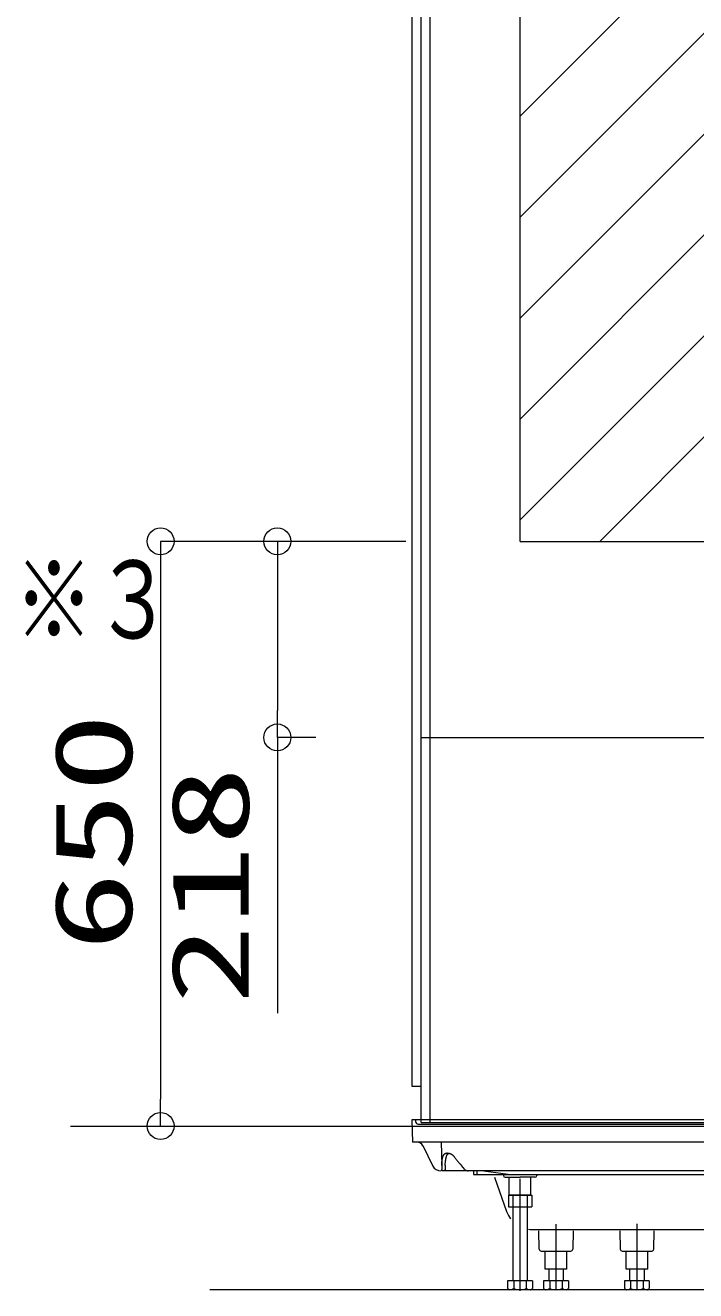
# Model space of a CAD drawing. Units: millimetres on the paper. Extents: x -305 to 305, y -152 to 152.
# Drawn here: x -226.11 to -211.19, y -48.35 to -20.21 of the extents above; entities that cross this region are included whole.
import ezdxf
from ezdxf.enums import TextEntityAlignment as Align

# ---------------------------------------------------------------- set-up
doc = ezdxf.new("R2010")
doc.units = ezdxf.units.MM
doc.linetypes.add('LONG_CHAIN', pattern=[21, 18, -1, 1, -1])
doc.linetypes.add('LONG_DOUBLE_CHAIN', pattern=[21.8, 18, -1, 0.6, -0.6, 0.6, -1])
doc.layers.add('0-0_0', color=7, linetype='Continuous', lineweight=9)
doc.layers.add('0-1_VIEW0002', color=7, linetype='Continuous', lineweight=9)
doc.styles.add('ＭＳ ゴシック', font='')
doc.styles.get('ＭＳ ゴシック').set_extended_font_data('MS Gothic')

# ---------------------------------------------------------------- blocks, each defined once
blk = doc.blocks.new('_ORIGIN')
at = {"layer": '0-0_0'}
blk.add_line((0, 0), (-1, 0), dxfattribs=at)
blk.add_circle((0, 0), 0.5, dxfattribs=at)

msp = doc.modelspace()

# ---------------------------------------------------------------- linework, layer by layer
at = {"layer": '0-0_0'}
for p, q in [((-215.1, -28.966), (-194.82, -8.686)), ((-215.1, -26.721), (-197.065, -8.686)), ((-215.1, -24.476), (-199.31, -8.686)), ((-215.1, -22.231), (-201.555, -8.686)), ((-215.1, -31.211), (-193.1, -9.211)), ((-213.329, -31.686), (-193.1, -11.456))]:
    msp.add_line(p, q, dxfattribs=at)
at = {"layer": '0-1_VIEW0002'}
for p, q in [((-217.5, -43.806), (-217.5, -4.686)), ((-217.3, -44.606), (-217.3, -4.886)), ((-217.1, -36.566), (-217.1, -4.886)), ((-215.1, -31.686), (-215.1, -8.686)), ((-217.64, -31.686), (-223.098, -31.686)), ((-215.1, -31.686), (-193.1, -31.686)), ((-223.098, -32.286), (-223.098, -44.086)), ((-220.499, -32.286), (-220.499, -35.446)), ((-217.3, -36.046), (-190.9, -36.046)), ((-217.1, -44.606), (-217.1, -36.566)), ((-217.3, -43.806), (-217.5, -43.806)), ((-224.72, -44.686), (-223.098, -44.686)), ((-217.505, -44.546), (-217.496, -45.046)), ((-190.695, -44.546), (-217.505, -44.546)), ((-217.424, -44.566), (-217.424, -44.587)), ((-217.364, -44.646), (-204.1, -44.646)), ((-217.3, -44.606), (-190.9, -44.606)), ((-190.703, -45.046), (-217.496, -45.046)), ((-217.266, -45.123), (-217.04, -45.576)), ((-216.852, -45.046), (-216.843, -45.562)), ((-216.843, -45.562), (-216.841, -45.652)), ((-216.766, -45.562), (-216.768, -45.652)), ((-216.555, -45.381), (-216.563, -45.37)), ((-216.325, -45.652), (-216.405, -45.562)), ((-215.86, -45.686), (-216.841, -45.686)), ((-191.359, -45.686), (-216.841, -45.686)), ((-216.769, -45.686), (-216.769, -45.652)), ((-216.137, -45.686), (-216.136, -45.766)), ((-216.136, -45.766), (-215.3, -45.766)), ((-216.062, -45.686), (-216.064, -45.766)), ((-215.86, -45.692), (-215.304, -45.766)), ((-215.671, -45.82), (-215.4, -46.587)), ((-215.471, -45.766), (-215.47, -45.787)), ((-215.43, -45.826), (-215.1, -45.826)), ((-215.34, -46.226), (-215.34, -45.826)), ((-215.3, -45.766), (-192.064, -45.766)), ((-214.769, -45.826), (-215.1, -45.826)), ((-214.86, -46.226), (-214.86, -45.826)), ((-214.729, -45.766), (-214.729, -45.787)), ((-215.36, -46.226), (-215.36, -46.486)), ((-214.86, -46.226), (-215.34, -46.226)), ((-215.26, -46.226), (-215.26, -48.126)), ((-214.94, -46.226), (-214.94, -48.126)), ((-215.36, -46.486), (-214.84, -46.486)), ((-214.834, -46.986), (-205.953, -46.986)), ((-214.672, -47.427), (-214.679, -47.019)), ((-213.92, -47.019), (-213.927, -47.427)), ((-212.879, -47.019), (-212.872, -47.427)), ((-212.127, -47.427), (-212.12, -47.019)), ((-214.632, -47.466), (-213.967, -47.466)), ((-214.54, -47.866), (-214.54, -47.466)), ((-214.06, -47.866), (-214.06, -47.466)), ((-212.832, -47.466), (-212.16, -47.466)), ((-212.26, -47.866), (-212.26, -47.466)), ((-214.06, -47.866), (-214.54, -47.866)), ((-214.462, -47.866), (-214.462, -48.126)), ((-214.142, -47.866), (-214.142, -48.126)), ((-212.662, -47.866), (-212.662, -48.126)), ((-212.342, -47.866), (-212.342, -48.126)), ((-188.699, -48.326), (-222, -48.326)), ((-214.823, -48.126), (-215.377, -48.126)), ((-215.377, -48.126), (-215.377, -48.299)), ((-215.377, -48.299), (-215.33, -48.326)), ((-214.868, -48.326), (-215.328, -48.326)), ((-215.238, -48.126), (-215.238, -48.299)), ((-214.961, -48.126), (-214.961, -48.299)), ((-214.87, -48.326), (-214.823, -48.299)), ((-214.823, -48.126), (-214.823, -48.299)), ((-214.579, -48.126), (-214.579, -48.299)), ((-214.025, -48.126), (-214.579, -48.126)), ((-214.579, -48.299), (-214.532, -48.326)), ((-214.07, -48.326), (-214.53, -48.326)), ((-214.44, -48.126), (-214.44, -48.299)), ((-214.163, -48.126), (-214.163, -48.299)), ((-214.072, -48.326), (-214.025, -48.299)), ((-214.025, -48.126), (-214.025, -48.299)), ((-212.225, -48.126), (-212.779, -48.126)), ((-212.779, -48.126), (-212.779, -48.299)), ((-212.779, -48.299), (-212.732, -48.326)), ((-212.27, -48.326), (-212.73, -48.326)), ((-212.64, -48.126), (-212.64, -48.299)), ((-212.363, -48.126), (-212.363, -48.299)), ((-212.272, -48.326), (-212.225, -48.299)), ((-212.225, -48.126), (-212.225, -48.299))]:
    msp.add_line(p, q, dxfattribs=at)
at = {"layer": '0-1_VIEW0002', "linetype": 'LONG_DOUBLE_CHAIN'}
msp.add_line((-225.1, -44.686), (-181.688, -44.686), dxfattribs=at)
at = {"layer": '0-1_VIEW0002', "linetype": 'LONG_CHAIN'}
for p, q in [((-215.1, -48.348), (-215.1, -45.862)), ((-214.302, -46.869), (-214.302, -48.326)), ((-212.502, -46.863), (-212.502, -48.326))]:
    msp.add_line(p, q, dxfattribs=at)
at = {"layer": '0-1_VIEW0002'}
for points in [[(-219.64, -36.046), (-220.499, -36.046), (-220.499, -42.175)], [(-216.82, -45.381), (-216.818, -45.376), (-216.817, -45.372), (-216.815, -45.367), (-216.814, -45.363), (-216.812, -45.358), (-216.811, -45.354), (-216.809, -45.35), (-216.808, -45.346), (-216.806, -45.342), (-216.804, -45.338), (-216.801, -45.333), (-216.799, -45.329), (-216.796, -45.325), (-216.793, -45.321), (-216.79, -45.317), (-216.787, -45.314), (-216.783, -45.311), (-216.78, -45.308), (-216.776, -45.305), (-216.773, -45.302), (-216.771, -45.301), (-216.768, -45.3), (-216.766, -45.298), (-216.764, -45.297), (-216.762, -45.296), (-216.76, -45.295), (-216.758, -45.294), (-216.756, -45.293), (-216.753, -45.292), (-216.751, -45.291), (-216.749, -45.291), (-216.746, -45.29), (-216.744, -45.289), (-216.741, -45.289), (-216.739, -45.288), (-216.736, -45.288), (-216.734, -45.287), (-216.731, -45.287), (-216.729, -45.287)], [(-216.742, -45.381), (-216.741, -45.377), (-216.74, -45.374), (-216.739, -45.37), (-216.738, -45.367), (-216.737, -45.363), (-216.736, -45.36), (-216.735, -45.357), (-216.734, -45.353), (-216.733, -45.35), (-216.732, -45.347), (-216.73, -45.343), (-216.728, -45.339), (-216.727, -45.335), (-216.725, -45.331), (-216.723, -45.328), (-216.721, -45.324), (-216.719, -45.321), (-216.716, -45.318), (-216.714, -45.315), (-216.711, -45.312), (-216.709, -45.309), (-216.707, -45.307), (-216.704, -45.305), (-216.702, -45.303), (-216.699, -45.301), (-216.696, -45.299), (-216.694, -45.297), (-216.691, -45.296), (-216.688, -45.294), (-216.685, -45.292)], [(-216.729, -45.287), (-216.726, -45.287), (-216.721, -45.286), (-216.716, -45.286), (-216.711, -45.287), (-216.705, -45.287), (-216.7, -45.288), (-216.694, -45.289), (-216.689, -45.29), (-216.683, -45.291), (-216.678, -45.292), (-216.672, -45.294), (-216.666, -45.296), (-216.661, -45.298), (-216.655, -45.3), (-216.649, -45.303), (-216.644, -45.305), (-216.638, -45.308), (-216.633, -45.311), (-216.627, -45.315), (-216.621, -45.318), (-216.616, -45.322), (-216.61, -45.326), (-216.604, -45.33), (-216.599, -45.334), (-216.593, -45.339), (-216.588, -45.343), (-216.583, -45.348), (-216.578, -45.353), (-216.573, -45.359), (-216.568, -45.364), (-216.563, -45.37)], [(-216.843, -45.562), (-216.843, -45.554), (-216.842, -45.545), (-216.842, -45.536), (-216.842, -45.527), (-216.841, -45.518), (-216.841, -45.509), (-216.84, -45.5), (-216.839, -45.491), (-216.838, -45.482), (-216.837, -45.473), (-216.836, -45.464), (-216.835, -45.455), (-216.833, -45.446), (-216.831, -45.437), (-216.83, -45.427), (-216.828, -45.418), (-216.826, -45.409), (-216.824, -45.399), (-216.822, -45.39), (-216.82, -45.381)], [(-216.766, -45.562), (-216.766, -45.554), (-216.765, -45.545), (-216.765, -45.536), (-216.764, -45.527), (-216.764, -45.518), (-216.763, -45.509), (-216.762, -45.5), (-216.761, -45.491), (-216.76, -45.482), (-216.759, -45.473), (-216.758, -45.464), (-216.756, -45.455), (-216.755, -45.446), (-216.753, -45.436), (-216.751, -45.427), (-216.75, -45.418), (-216.748, -45.409), (-216.746, -45.399), (-216.744, -45.39), (-216.742, -45.381)], [(-216.555, -45.381), (-216.548, -45.39), (-216.541, -45.4), (-216.534, -45.409), (-216.526, -45.419), (-216.519, -45.428), (-216.512, -45.437), (-216.505, -45.447), (-216.498, -45.456), (-216.49, -45.465), (-216.483, -45.475), (-216.475, -45.484), (-216.468, -45.492), (-216.46, -45.501), (-216.452, -45.51), (-216.444, -45.519), (-216.436, -45.528), (-216.429, -45.536), (-216.421, -45.545), (-216.413, -45.554), (-216.405, -45.562)], [(-216.841, -45.686), (-216.841, -45.684), (-216.841, -45.678), (-216.841, -45.667), (-216.841, -45.652)], [(-216.768, -45.652), (-216.768, -45.667), (-216.768, -45.678), (-216.769, -45.684), (-216.769, -45.686)], [(-215.36, -46.226), (-214.84, -46.226), (-214.84, -46.486)], [(-212.26, -47.866), (-212.74, -47.866), (-212.74, -47.466)]]:
    msp.add_lwpolyline(points, dxfattribs=at)
for centre, radius, start, end in [((-217.444, -44.566), 0.02, 1, 90), ((-217.364, -44.586), 0.06, 181, 270), ((-217.391, -45.186), 0.14, 26.565, 90), ((-216.861, -45.486), 0.2, 206.5651, 270), ((-216.25, -45.586), 0.1, 221.3463, 270), ((-215.939, -46.286), 0.6, 82.4053, 90), ((-215.43, -45.786), 0.04, 181, 270), ((-214.769, -45.786), 0.04, 270, 359), ((-214.834, -46.386), 0.6, 199.5025, 217.6464), ((-214.834, -46.386), 0.6, 262.6797, 270), ((-214.632, -47.426), 0.04, 181, 270), ((-213.967, -47.426), 0.04, 270, 359), ((-212.832, -47.426), 0.04, 181, 270), ((-212.167, -47.426), 0.04, 270, 359), ((-215.333, -48.146), 0.18, 271.2052, 301.9385), ((-215.1, -47.96), 0.366, 247.7822, 292.2188), ((-214.866, -48.146), 0.18, 238.0615, 268.7948), ((-214.535, -48.146), 0.18, 271.2052, 301.9385), ((-214.302, -47.96), 0.366, 247.7822, 292.2188), ((-214.068, -48.146), 0.18, 238.0615, 268.7948), ((-212.735, -48.146), 0.18, 271.2052, 301.9385), ((-212.502, -47.96), 0.366, 247.7822, 292.2188), ((-212.268, -48.146), 0.18, 238.0615, 268.7948)]:
    msp.add_arc(centre, radius, start, end, dxfattribs=at)

# ---------------------------------------------------------------- block references
at = {"layer": '0-1_VIEW0002', "xscale": 0.6, "yscale": 0.6}
for p, rotation in [((-223.098, -31.686), 90), ((-220.499, -31.686), 90), ((-220.499, -36.046), 270), ((-223.098, -44.686), 270)]:
    msp.add_blockref('_ORIGIN', p, dxfattribs=dict(at, rotation=rotation))

# ---------------------------------------------------------------- texts
at = {"layer": '0-1_VIEW0002', "style": 'ＭＳ ゴシック', "width": 0.75}
msp.add_text('※３', height=1.73, dxfattribs=at).set_placement((-226.355, -34.362), align=Align.BOTTOM_LEFT)
at = {"layer": '0-1_VIEW0002', "style": 'ＭＳ ゴシック', "width": 1.5}
for s, p in [('650', (-223.215, -40.8)), ('218', (-220.616, -41.982))]:
    msp.add_text(s, height=1.73, rotation=90, dxfattribs=at).set_placement(p, align=Align.BOTTOM_LEFT)

doc.saveas('drawing.dxf')
